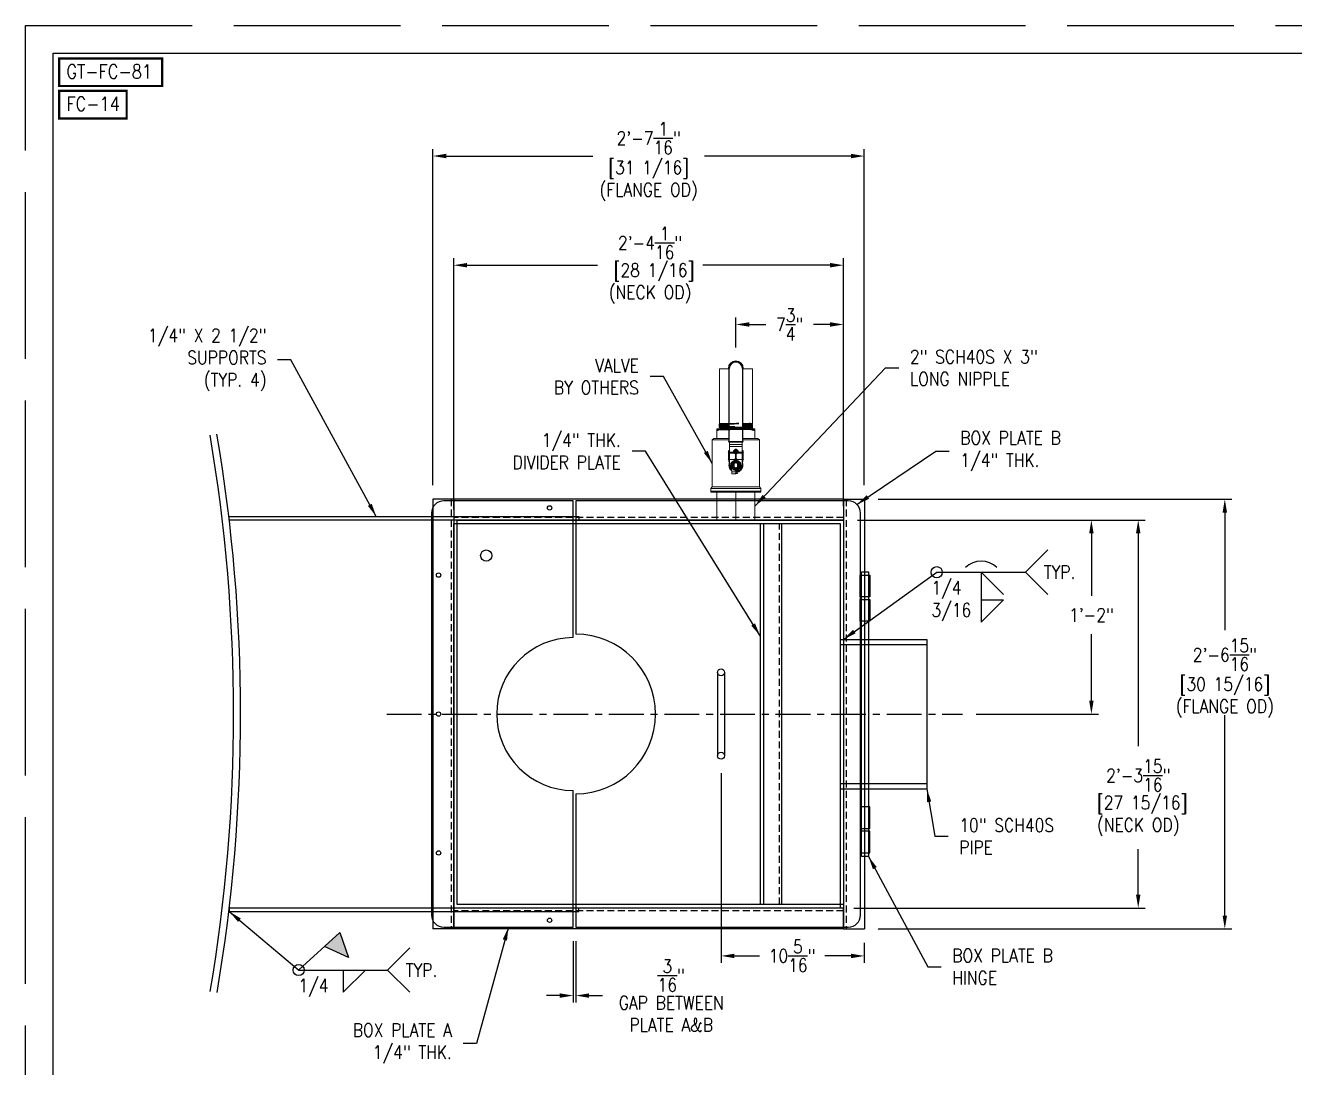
# Model space of a CAD drawing. Extents: x -36 to 1116, y 36 to 900.
# Drawn here: x -36 to 512, y 450 to 900 of the extents above; entities that cross this region are included whole.
import ezdxf
from ezdxf.enums import TextEntityAlignment as Align

# ---------------------------------------------------------------- set-up
doc = ezdxf.new("R2010")
doc.units = 0
doc.header["$LTSCALE"] = 12
doc.header["$MEASUREMENT"] = 0
doc.header["$PDMODE"] = 33
doc.header["$PDSIZE"] = -0.5
for name, pattern in [('AM_ISO02W050', [7.5, 6, -1.5]), ('CENTER', [2, 1.25, -0.25, 0.25, -0.25]), ('HIDDEN', [0.375, 0.25, -0.125])]:
    doc.linetypes.add(name, pattern=pattern)
doc.layers.get('0').update_dxf_attribs({"linetype": 'CONTINUOUS'})
doc.layers.get('Defpoints').update_dxf_attribs({"linetype": 'CONTINUOUS'})
for name, color, linetype in [('1.25x1.25x.25', 34, 'CONTINUOUS'), ('10 PIPE', 7, 'CONTINUOUS'), ('CENTER', 6, 'CENTER'), ('COVER', 3, 'CONTINUOUS'), ('DIM', 1, 'CONTINUOUS'), ('HANDLE', 2, 'CONTINUOUS'), ('HATCH', 11, 'CONTINUOUS'), ('SHELL', 40, 'CONTINUOUS'), ('TEXT', 4, 'CONTINUOUS')]:
    doc.layers.add(name, color=color, linetype=linetype)
doc.layers.add('AM_0', color=7, linetype='CONTINUOUS', lineweight=30)
doc.styles.add('ROMANS', font='ROMANS.shx', dxfattribs={"width": 0.85, "height": 5.76})
doc.styles.get("Standard").update_dxf_attribs({"font": 'sanss___.ttf'})
doc.dimstyles.get("Standard").update_dxf_attribs({"dimtxt": 0.18, "dimasz": 0.18, "dimexe": 0.18, "dimexo": 0.0625, "dimgap": 0.09, "dimtad": 0, "dimtih": 1, "dimtoh": 1, "dimdec": 4, "dimzin": 0, "dimdsep": 46, "dimtxsty": 'Standard', "dimcen": 0.09, "dimadec": 0, "dimazin": 0, "dimtfac": 1, "dimtdec": 4, "dimtofl": 0, "dimtmove": 0, "dimatfit": 3, "dimfxl": 1, "dimtolj": 1, "dimtzin": 0, "dimarcsym": 0})

# ---------------------------------------------------------------- blocks, each defined once
blk = doc.blocks.new('A$C113ee0c6')
at = {"layer": 'COVER'}
for p, q in [((0, 15.34375), (0, 5.5)), ((9.3125, 15.34375), (0, 15.34375)), ((10.1875, -14.46875), (10.1875, 14.46875)), ((0, -5.5), (0, -15.34375)), ((0, -15.34375), (9.3125, -15.34375))]:
    blk.add_line(p, q, dxfattribs=at)
for centre, radius in [((1.6875, 14.84375), 0.15625), ((9.6875, 10), 0.15625), ((9.6875, 0), 0.15625), ((9.6875, -10), 0.15625), ((6.25, -11.40625), 0.40625), ((1.6875, -14.84375), 0.15625)]:
    blk.add_circle(centre, radius, dxfattribs=at)
for centre, radius, start, end in [((9.3125, 14.46875), 0.875, 0, 90), ((0, 0), 5.5, 270, 90), ((9.3125, -14.46875), 0.875, 270, 0)]:
    blk.add_arc(centre, radius, start, end, dxfattribs=at)
blk = doc.blocks.new('A$Ca7ce4bcd')
at = {"layer": 'COVER'}
for p, q in [((0, 15.34375), (-19.625, 15.34375)), ((0, 5.75), (0, 15.34375)), ((-20.5, 14.46875), (-20.5, -14.46875)), ((0, -15.34375), (0, -5.75)), ((-19.625, -15.34375), (0, -15.34375))]:
    blk.add_line(p, q, dxfattribs=at)
for centre, radius, start, end in [((-19.625, 14.46875), 0.875, 90, 180), ((0, 0), 5.75, 90, 270), ((-19.625, -14.46875), 0.875, 180, 270)]:
    blk.add_arc(centre, radius, start, end, dxfattribs=at)
blk = doc.blocks.new('*D213')
at = {"layer": 'Defpoints', "color": 0, "transparency": 16777216}
for p in [(317.4, 796.4), (317.4, 686.33), (149.03, 684.83)]:
    blk.add_point(p, dxfattribs=at)
at = {"layer": 'DIM', "color": 0, "lineweight": -2, "transparency": 16777216}
for p, q in [((149.03, 690.83), (149.03, 799.4)), ((154.79, 796.4), (211.1, 796.4)), ((311.64, 796.4), (256.61, 796.4)), ((317.4, 692.33), (317.4, 799.4))]:
    blk.add_line(p, q, dxfattribs=at)
at = {"layer": 'DIM', "color": 0, "transparency": 16777216}
for points in [[(154.79, 797.36), (154.79, 795.44), (149.03, 796.4)], [(311.64, 797.36), (311.64, 795.44), (317.4, 796.4)]]:
    blk.add_solid(points, dxfattribs=at)
at = {"layer": 'DIM', "color": 0, "transparency": 16777216, "insert": (233.85, 796.4), "char_height": 5.76, "attachment_point": 5, "style": 'ROMANS'}
blk.add_mtext('\\A1;2\'-4{\\H1x;\\S1/16;}"\\P [28 1/16]\\P(NECK OD)', dxfattribs=at)
blk = doc.blocks.new('*D214')
at = {"layer": 'Defpoints', "color": 0, "transparency": 16777216}
for p in [(317.4, 686.33), (315.9, 518.71), (444.72, 518.71)]:
    blk.add_point(p, dxfattribs=at)
at = {"layer": 'DIM', "color": 0, "lineweight": -2, "transparency": 16777216}
for p, q in [((323.4, 686.33), (447.72, 686.33)), ((444.72, 680.57), (444.72, 588.58)), ((444.72, 524.47), (444.72, 544.15)), ((321.9, 518.71), (447.72, 518.71))]:
    blk.add_line(p, q, dxfattribs=at)
at = {"layer": 'DIM', "color": 0, "transparency": 16777216}
for points in [[(443.76, 680.57), (445.68, 680.57), (444.72, 686.33)], [(443.76, 524.47), (445.68, 524.47), (444.72, 518.71)]]:
    blk.add_solid(points, dxfattribs=at)
at = {"layer": 'DIM', "color": 0, "transparency": 16777216, "insert": (444.72, 566.36), "char_height": 5.76, "attachment_point": 5, "style": 'ROMANS'}
blk.add_mtext('\\A1;2\'-3{\\H1x;\\S15/16;}"\\P [27 15/16]\\P(NECK OD)', dxfattribs=at)
blk = doc.blocks.new('*D215')
at = {"layer": 'Defpoints', "color": 0, "transparency": 16777216}
for p in [(317.4, 686.33), (368.75, 602.52), (424.49, 602.52)]:
    blk.add_point(p, dxfattribs=at)
at = {"layer": 'DIM', "color": 0, "lineweight": -2, "transparency": 16777216}
for p, q in [((323.4, 686.33), (427.49, 686.33)), ((424.49, 680.57), (424.49, 653.51)), ((424.49, 608.28), (424.49, 637.06)), ((374.75, 602.52), (427.49, 602.52))]:
    blk.add_line(p, q, dxfattribs=at)
at = {"layer": 'DIM', "color": 0, "transparency": 16777216}
for points in [[(423.53, 680.57), (425.45, 680.57), (424.49, 686.33)], [(423.53, 608.28), (425.45, 608.28), (424.49, 602.52)]]:
    blk.add_solid(points, dxfattribs=at)
at = {"layer": 'DIM', "color": 0, "transparency": 16777216, "insert": (424.49, 645.29), "char_height": 5.76, "attachment_point": 5, "style": 'ROMANS'}
blk.add_mtext('\\A1;1\'-2"', dxfattribs=at)
blk = doc.blocks.new('*D216')
at = {"layer": 'Defpoints', "color": 0, "transparency": 16777216}
for p in [(326.4, 843.56), (140.03, 695.33), (326.4, 695.33)]:
    blk.add_point(p, dxfattribs=at)
at = {"layer": 'DIM', "color": 0, "lineweight": -2, "transparency": 16777216}
for p, q in [((140.03, 701.33), (140.03, 846.56)), ((326.4, 701.33), (326.4, 846.56)), ((145.79, 843.56), (209.06, 843.56)), ((320.64, 843.56), (257.37, 843.56))]:
    blk.add_line(p, q, dxfattribs=at)
at = {"layer": 'DIM', "color": 0, "transparency": 16777216}
for points in [[(145.79, 844.52), (145.79, 842.6), (140.03, 843.56)], [(320.64, 844.52), (320.64, 842.6), (326.4, 843.56)]]:
    blk.add_solid(points, dxfattribs=at)
at = {"layer": 'DIM', "color": 0, "transparency": 16777216, "char_height": 5.76, "attachment_point": 5, "style": 'ROMANS'}
for s, insert in [('\\A1;2\'-7{\\H1x;\\S1/16;}"', (233.22, 851.24)), ('\\A1;[31 1/16]\\P(FLANGE OD)', (233.22, 832.86))]:
    blk.add_mtext(s, dxfattribs=dict(at, insert=insert))
blk = doc.blocks.new('*D217')
at = {"layer": 'Defpoints', "color": 0, "transparency": 16777216}
for p in [(326.4, 695.33), (326.4, 509.71), (482.12, 509.71)]:
    blk.add_point(p, dxfattribs=at)
at = {"layer": 'DIM', "color": 0, "lineweight": -2, "transparency": 16777216}
for p, q in [((332.4, 695.33), (485.12, 695.33)), ((482.12, 689.57), (482.12, 638.77)), ((482.12, 515.47), (482.12, 602.02)), ((332.4, 509.71), (485.12, 509.71))]:
    blk.add_line(p, q, dxfattribs=at)
at = {"layer": 'DIM', "color": 0, "transparency": 16777216}
for points in [[(481.16, 689.57), (483.08, 689.57), (482.12, 695.33)], [(481.16, 515.47), (483.08, 515.47), (482.12, 509.71)]]:
    blk.add_solid(points, dxfattribs=at)
at = {"layer": 'DIM', "color": 0, "transparency": 16777216, "char_height": 5.76, "attachment_point": 5, "style": 'ROMANS'}
for s, insert in [('\\A1;2\'-6{\\H1x;\\S15/16;}"', (482.12, 628.08)), ('\\A1;[30 15/16]\\P(FLANGE OD)', (482.12, 609.7))]:
    blk.add_mtext(s, dxfattribs=dict(at, insert=insert))
blk = doc.blocks.new('*D222')
at = {"layer": 'Defpoints', "color": 0, "transparency": 16777216}
for p in [(270.9, 770.8), (270.9, 754.91), (317.4, 686.33)]:
    blk.add_point(p, dxfattribs=at)
at = {"layer": 'DIM', "color": 0, "lineweight": -2, "transparency": 16777216}
for p, q in [((270.9, 760.91), (270.9, 773.8)), ((317.4, 692.33), (317.4, 773.8)), ((276.66, 770.8), (283.88, 770.8)), ((311.64, 770.8), (304.43, 770.8))]:
    blk.add_line(p, q, dxfattribs=at)
at = {"layer": 'DIM', "color": 0, "transparency": 16777216}
for points in [[(276.66, 771.76), (276.66, 769.84), (270.9, 770.8)], [(311.64, 771.76), (311.64, 769.84), (317.4, 770.8)]]:
    blk.add_solid(points, dxfattribs=at)
at = {"layer": 'DIM', "color": 0, "transparency": 16777216, "insert": (294.15, 770.8), "char_height": 5.76, "attachment_point": 5, "style": 'ROMANS'}
blk.add_mtext('\\A1;7{\\H1x;\\S3/4;}"', dxfattribs=at)
blk = doc.blocks.new('*D223')
at = {"layer": 'Defpoints', "color": 0, "transparency": 16777216}
for p in [(264.53, 583.02), (326.4, 509.71), (264.53, 498.03)]:
    blk.add_point(p, dxfattribs=at)
at = {"layer": 'DIM', "color": 0, "lineweight": -2, "transparency": 16777216}
for p, q in [((264.53, 577.02), (264.53, 495.03)), ((326.4, 503.71), (326.4, 495.03)), ((270.29, 498.03), (281.06, 498.03)), ((320.64, 498.03), (309.31, 498.03))]:
    blk.add_line(p, q, dxfattribs=at)
at = {"layer": 'DIM', "color": 0, "transparency": 16777216}
for points in [[(270.29, 498.99), (270.29, 497.07), (264.53, 498.03)], [(320.64, 498.99), (320.64, 497.07), (326.4, 498.03)]]:
    blk.add_solid(points, dxfattribs=at)
at = {"layer": 'DIM', "color": 0, "transparency": 16777216, "insert": (295.18, 498.03), "char_height": 5.76, "attachment_point": 5, "style": 'ROMANS'}
blk.add_mtext('\\A1;10{\\H1x;\\S5/16;}"', dxfattribs=at)
blk = doc.blocks.new('*D261')
at = {"layer": 'Defpoints', "color": 0, "transparency": 16777216}
for p in [(200.59, 510.46), (201.72, 510.46), (200.59, 480.9)]:
    blk.add_point(p, dxfattribs=at)
at = {"layer": 'DIM', "color": 0, "lineweight": -2, "transparency": 16777216}
for p, q in [((200.59, 504.46), (200.59, 477.9)), ((201.72, 504.46), (201.72, 477.9)), ((194.83, 480.9), (189.07, 480.9)), ((207.48, 480.9), (213.24, 480.9))]:
    blk.add_line(p, q, dxfattribs=at)
at = {"layer": 'DIM', "color": 0, "transparency": 16777216}
for points in [[(194.83, 481.86), (194.83, 479.94), (200.59, 480.9)], [(207.48, 481.86), (207.48, 479.94), (201.72, 480.9)]]:
    blk.add_solid(points, dxfattribs=at)
at = {"layer": 'DIM', "color": 0, "transparency": 16777216, "insert": (242.98, 480.9), "char_height": 5.76, "attachment_point": 5, "style": 'ROMANS'}
blk.add_mtext('\\A1;{\\H1x;\\S3/16;}"\\PGAP BETWEEN\\PPLATE A&B', dxfattribs=at)
blk = doc.blocks.new('A$C0E4B500F')
at = {"layer": 'HATCH'}
blk.add_hatch(color=3, dxfattribs=at).paths.add_polyline_path([(10.5, 19.5), (0, 24), (0, 15)])
at = {"layer": 'DIM'}
for p, q in [((0, 0), (0, 24)), ((0, 24), (10.5, 19.5)), ((10.5, 19.5), (0, 15))]:
    blk.add_line(p, q, dxfattribs=at)

msp = doc.modelspace()

# ---------------------------------------------------------------- linework, layer by layer
for p, q in [((-24, 72), (-24, 888)), ((-24, 888), (1080, 888))]:
    msp.add_line(p, q)
at = {"layer": '1.25x1.25x.25'}
for p, q in [((140.02961, 695.33126), (140.02961, 509.70626)), ((149.02961, 695.33126), (140.02961, 695.33126)), ((149.02961, 695.33126), (149.02961, 509.70626)), ((317.40461, 695.33126), (149.02961, 695.33126)), ((317.40461, 695.33126), (317.40461, 509.70626)), ((317.40461, 695.33126), (326.40461, 695.33126)), ((326.40461, 695.33126), (326.40461, 509.70626)), ((317.40461, 686.33126), (149.02961, 686.33126)), ((317.40461, 518.70626), (149.02961, 518.70626)), ((149.02961, 509.70626), (149.02961, 518.70626)), ((317.40461, 509.70626), (317.40461, 518.70626)), ((149.02961, 509.70626), (140.02961, 509.70626)), ((317.40461, 509.70626), (149.02961, 509.70626)), ((317.40461, 509.70626), (326.40461, 509.70626))]:
    msp.add_line(p, q, dxfattribs=at)
at = {"layer": '1.25x1.25x.25', "linetype": 'HIDDEN'}
for p, q in [((147.90461, 695.33126), (147.90461, 509.70626)), ((318.52961, 695.33126), (318.52961, 509.70626)), ((317.40461, 687.45626), (149.02961, 687.45626)), ((317.40461, 517.58126), (149.02961, 517.58126))]:
    msp.add_line(p, q, dxfattribs=at)
at = {"layer": '10 PIPE'}
for p, q in [((315.90461, 634.76876), (353.40461, 634.76876)), ((315.90461, 632.51876), (353.40461, 632.51876)), ((353.40461, 634.76876), (353.40461, 570.26876)), ((315.90461, 572.51876), (353.40461, 572.51876)), ((315.90461, 570.26876), (353.40461, 570.26876))]:
    msp.add_line(p, q, dxfattribs=at)
at = {"layer": 'AM_0', "lineweight": 18}
for p, q in [((263.77961, 751.61726), (263.77961, 727.96646)), ((263.77961, 751.61726), (267.84461, 751.61726)), ((268.08461, 751.85426), (267.84461, 751.85426)), ((267.84461, 720.23124), (267.84461, 751.85426)), ((268.08461, 751.85426), (268.08461, 720.23124)), ((273.72461, 751.85426), (273.96461, 751.85426)), ((273.72461, 720.23124), (273.72461, 751.85426)), ((273.96461, 751.85426), (273.96461, 720.23124)), ((273.96461, 751.61726), (278.02961, 751.61726)), ((278.02961, 727.96646), (278.02961, 751.61726)), ((262.65461, 725.04739), (262.65461, 725.78426)), ((262.65461, 725.78426), (266.77961, 725.78426)), ((262.65461, 721.56826), (262.65461, 725.04739)), ((263.77961, 727.96646), (263.81381, 727.83883)), ((267.84461, 727.96646), (263.77961, 727.96646)), ((263.83344, 727.85016), (263.78341, 727.82127)), ((263.78417, 727.82023), (263.78644, 727.74709)), ((263.78792, 727.74607), (263.85398, 727.70792)), ((263.79191, 727.75098), (263.80584, 727.74769)), ((263.94428, 727.38319), (263.79942, 727.29953)), ((263.80039, 727.29917), (263.8027, 727.22512)), ((263.81665, 726.77682), (263.81891, 726.70436)), ((263.8329, 726.25492), (263.83518, 726.18166)), ((263.84867, 727.70875), (263.93702, 727.379)), ((263.85098, 726.18806), (263.86136, 726.18247)), ((264.01067, 727.10414), (264.0619, 726.91295)), ((264.15807, 726.50858), (264.15807, 726.44426)), ((264.17414, 725.98692), (264.17414, 725.92255)), ((265.08759, 726.5527), (265.43287, 726.56048)), ((266.77961, 725.78426), (267.84461, 725.78426)), ((267.84461, 727.31928), (267.0413, 727.30864)), ((267.84461, 727.84118), (267.70639, 727.83945)), ((277.12799, 727.96646), (273.96461, 727.96646)), ((274.92471, 727.92791), (273.96461, 727.91507)), ((274.25231, 727.39711), (273.96461, 727.39346)), ((274.40034, 725.83419), (273.96461, 725.82855)), ((273.96461, 725.78426), (275.02961, 725.78426)), ((279.15461, 725.78426), (275.02961, 725.78426)), ((276.71954, 727.9574), (277.09908, 727.96565)), ((277.09908, 727.96565), (277.12799, 727.96646)), ((278.02961, 727.96646), (277.12799, 727.96646)), ((277.64309, 726.18254), (277.64309, 726.24685)), ((277.68647, 726.68581), (277.71677, 726.7989)), ((277.80878, 727.14227), (277.87864, 727.40303)), ((277.85982, 727.39658), (278.01323, 727.48517)), ((278.01766, 727.56049), (277.92004, 727.61687)), ((277.93213, 727.60266), (278.02961, 727.96646)), ((277.96979, 726.96339), (277.94355, 726.95478)), ((277.96594, 725.92138), (277.96822, 725.99462)), ((277.98217, 726.44259), (277.98446, 726.51619)), ((277.99841, 726.96435), (278.00069, 727.03753)), ((278.00607, 727.48682), (278.01385, 727.48558)), ((278.01467, 727.48655), (278.01694, 727.55931)), ((279.15461, 725.78426), (279.15461, 725.04739)), ((279.15461, 721.56826), (279.15461, 725.04739)), ((261.37833, 721.56826), (260.72741, 720.91733)), ((260.72741, 720.91733), (260.72741, 700.5964)), ((267.84461, 720.91733), (260.72741, 720.91733)), ((262.65461, 721.56826), (261.37833, 721.56826)), ((267.84461, 721.56826), (262.65461, 721.56826)), ((268.08461, 720.23124), (267.84461, 720.23124)), ((268.08461, 720.23124), (273.72461, 720.23124)), ((268.08461, 719.99124), (268.08461, 720.23124)), ((273.72461, 719.99124), (268.08461, 719.99124)), ((268.20461, 719.99124), (268.20461, 718.9883)), ((268.20461, 718.9883), (273.60461, 718.9883)), ((268.20461, 718.13977), (268.20461, 718.9883)), ((273.60461, 719.99124), (273.60461, 718.9883)), ((273.60461, 718.9883), (273.60461, 718.13977)), ((273.96461, 720.23124), (273.72461, 720.23124)), ((273.72461, 719.99124), (273.72461, 720.23124)), ((279.15461, 721.56826), (273.96461, 721.56826)), ((281.08182, 720.91733), (273.96461, 720.91733)), ((280.43089, 721.56826), (279.15461, 721.56826)), ((281.08182, 720.91733), (280.43089, 721.56826)), ((281.08182, 700.5964), (281.08182, 720.91733)), ((267.72461, 716.01886), (267.72461, 715.57508)), ((267.72461, 712.79916), (267.72461, 715.57508)), ((273.60461, 718.13977), (268.20461, 718.13977)), ((268.20461, 718.13977), (268.20461, 715.57508)), ((268.20461, 715.57508), (270.30461, 715.57508)), ((270.30461, 715.23567), (268.20461, 715.23567)), ((268.20461, 715.23567), (268.20461, 712.45975)), ((271.65785, 716.35827), (270.15138, 716.35827)), ((270.30461, 715.23567), (270.30461, 715.57508)), ((270.78461, 715.23567), (270.78461, 714.89625)), ((270.78461, 712.79916), (270.78461, 714.89625)), ((270.78461, 712.79916), (271.02461, 712.79916)), ((271.02461, 714.89625), (271.02461, 715.23567)), ((271.02461, 712.79916), (271.02461, 714.89625)), ((271.50461, 715.57508), (271.50461, 715.23567)), ((271.50461, 715.57508), (273.60461, 715.57508)), ((273.60461, 715.23567), (271.50461, 715.23567)), ((273.60461, 718.13977), (273.60461, 715.57508)), ((273.60461, 712.45975), (273.60461, 715.23567)), ((274.08461, 715.57508), (274.08461, 716.01886)), ((274.08461, 715.57508), (274.08461, 712.79916)), ((267.90461, 711.53426), (267.90461, 712.53421)), ((267.90461, 711.53426), (267.96461, 711.53426)), ((267.96461, 712.50522), (267.96461, 711.53426)), ((267.96461, 711.53426), (267.96461, 711.47426)), ((267.96461, 711.53426), (268.20461, 711.53426)), ((268.20461, 711.47426), (267.96461, 711.47426)), ((268.20461, 712.45975), (268.20461, 709.97426)), ((270.30461, 712.45975), (268.20461, 712.45975)), ((268.84061, 711.16591), (269.87261, 711.76173)), ((268.84061, 709.97426), (268.84061, 711.16591)), ((268.84061, 708.7826), (268.84061, 709.97426)), ((269.87261, 708.18678), (268.84061, 708.7826)), ((269.10461, 707.96179), (269.10461, 707.09966)), ((269.87261, 711.76173), (270.90461, 712.35756)), ((270.90461, 707.59095), (269.87261, 708.18678)), ((270.15461, 711.05319), (270.15461, 710.87852)), ((270.15461, 709.06999), (270.15461, 710.87852)), ((270.15461, 709.06999), (270.15461, 708.89532)), ((271.12991, 712.58703), (270.67931, 712.58703)), ((270.90461, 712.35756), (271.93661, 711.76173)), ((271.93661, 708.18678), (270.90461, 707.59095)), ((270.90461, 707.09966), (270.90461, 707.27426)), ((270.96461, 707.21491), (270.96331, 707.27489)), ((271.45427, 706.55726), (271.58514, 707.29947)), ((273.60461, 712.45975), (271.50461, 712.45975)), ((271.65424, 707.34581), (271.51336, 706.54684)), ((271.58514, 707.29947), (271.57035, 707.35762)), ((271.65461, 710.87852), (271.65461, 711.05319)), ((271.65461, 710.87852), (271.65461, 709.06999)), ((271.65461, 708.89532), (271.65461, 709.06999)), ((271.93661, 711.76173), (272.96861, 711.16591)), ((272.96861, 708.7826), (271.93661, 708.18678)), ((272.96861, 711.16591), (272.96861, 709.97426)), ((272.96861, 709.97426), (272.96861, 708.7826)), ((273.60461, 712.45975), (273.60461, 709.97426)), ((273.60461, 711.53426), (273.84461, 711.53426)), ((273.84461, 711.47426), (273.60461, 711.47426)), ((273.84461, 711.53426), (273.84461, 712.50522)), ((273.90461, 711.53426), (273.84461, 711.53426)), ((273.84461, 711.47426), (273.84461, 711.53426)), ((273.90461, 712.53421), (273.90461, 711.53426)), ((269.10461, 707.09966), (270.90461, 707.09966)), ((269.10461, 706.34966), (269.10461, 707.09966)), ((270.90461, 706.34966), (269.10461, 706.34966)), ((270.90461, 707.09966), (270.90461, 706.34966)), ((270.90461, 706.55726), (270.96461, 706.55726)), ((270.96461, 707.21491), (270.96461, 706.55726)), ((270.96461, 706.49726), (270.96461, 706.55726)), ((270.96461, 706.55726), (271.45427, 706.55726)), ((271.45427, 706.49726), (270.96461, 706.49726)), ((271.45427, 706.55726), (271.51336, 706.54684)), ((271.45427, 706.49726), (271.45427, 706.55726)), ((260.07649, 698.77156), (260.07649, 698.38026)), ((281.73274, 698.77156), (260.07649, 698.77156)), ((281.73274, 698.38026), (260.07649, 698.38026)), ((260.72741, 700.5964), (260.08849, 699.95747)), ((260.08849, 699.95747), (260.08849, 698.77156)), ((281.72074, 699.95747), (260.08849, 699.95747)), ((281.08182, 700.5964), (260.72741, 700.5964)), ((262.65461, 686.33126), (262.65461, 698.38026)), ((270.90461, 686.33126), (270.90461, 698.38026)), ((279.15461, 686.33126), (279.15461, 698.38026)), ((281.72074, 699.95747), (281.08182, 700.5964)), ((281.72074, 698.77156), (281.72074, 699.95747)), ((281.73274, 698.38026), (281.73274, 698.77156))]:
    msp.add_line(p, q, dxfattribs=at)
at = {"layer": 'AM_0', "flags": 128}
for points in [[(264.33293, 727.78047), (263.9531, 727.76572), (263.79191, 727.75098)], [(263.80424, 727.22427), (263.97371, 727.12641), (264.02458, 727.09703)], [(263.81151, 727.30087), (263.84211, 727.83159), (264.08959, 727.84525), (264.54039, 727.85959), (265.15676, 727.87328), (265.95637, 727.88758), (266.87223, 727.90131), (267.84461, 727.3925)], [(264.07238, 726.92596), (263.97955, 726.87235), (263.81588, 726.77783)], [(263.92847, 726.71886), (263.81892, 726.7043), (263.83108, 726.7027)], [(263.82067, 726.70255), (263.99014, 726.60468), (264.15807, 726.5077)], [(263.85224, 726.25739), (263.82261, 726.78081), (263.97555, 726.79507), (264.31814, 726.80884), (264.86022, 726.82305), (265.55638, 726.83688), (266.42658, 726.85104), (267.39789, 726.86492), (267.84461, 726.34882)], [(263.82882, 726.77909), (263.89983, 727.31303), (264.20378, 727.32733), (264.6868, 727.34106), (265.36275, 727.35532), (266.17499, 727.3691), (267.14681, 727.3833), (267.84461, 726.87065)], [(264.08964, 727.24967), (263.8438, 727.23492), (263.82932, 727.22595)], [(264.15966, 726.44518), (263.99598, 726.35066), (263.83231, 726.25614)], [(263.83673, 726.18084), (264.0062, 726.08298), (264.17414, 725.98599)], [(264.17569, 725.92344), (264.01201, 725.82892), (263.84834, 725.7344)], [(264.45556, 726.21755), (264.0454, 726.2028), (263.85098, 726.18806)], [(264.79548, 726.74835), (264.25743, 726.73361), (263.92847, 726.71886)], [(264.01865, 727.10628), (264.01062, 727.10789), (264.12614, 727.12439), (264.42809, 727.14036), (264.92494, 727.15692), (265.57599, 727.17284), (266.39919, 727.18945), (267.3269, 727.20532), (267.84461, 727.21347)], [(267.84461, 726.99928), (267.57262, 726.99611), (266.60043, 726.98353), (265.77723, 726.97137), (265.07861, 726.95883), (264.5638, 726.94663), (264.21728, 726.93413), (264.06837, 726.92189), (264.07598, 726.91973)], [(265.20994, 727.27916), (264.54983, 727.26441), (264.08964, 727.24967)], [(264.19579, 725.92345), (264.25193, 725.41113), (264.51627, 725.42588), (264.98208, 725.44062), (265.63372, 725.45537), (266.45164, 725.47011), (267.40935, 725.48485), (268.4774, 725.4996), (269.62173, 725.51434), (270.80667, 725.52909), (271.99484, 725.54383), (273.1488, 725.55858), (274.23252, 725.57332), (275.21146, 725.58807), (276.05544, 725.60281), (276.73713, 725.61756), (277.23596, 725.6323), (277.53523, 725.64704), (277.62656, 725.66179), (277.50595, 725.67653), (277.17827, 725.69128), (276.65273, 725.70602), (275.94681, 725.72077), (275.08182, 725.73551), (274.08568, 725.75026), (272.98911, 725.765), (271.827, 725.77974), (270.63565, 725.79449), (269.45257, 725.80923), (268.31512, 725.82398), (267.25873, 725.83872), (266.31716, 725.85347), (265.51935, 725.86821), (264.89124, 725.88296), (264.45166, 725.8977), (264.21548, 725.91245), (264.1891, 725.92719), (264.37444, 725.94193), (264.76465, 725.95668), (265.34851, 725.97142), (266.10673, 725.98617), (267.01632, 726.00091), (268.04801, 726.01566), (269.16991, 726.0304), (270.34637, 726.04515), (271.54059, 726.05989), (272.71503, 726.07464), (273.83255, 726.08938), (274.85837, 726.10412), (275.75968, 726.11887), (276.50881, 726.13361), (277.08135, 726.14836), (277.46022, 726.1631), (277.63244, 726.17785), (277.59365, 726.19259), (277.34395, 726.20734), (276.89223, 726.22208), (276.25165, 726.23683), (275.44327, 726.25157), (274.49168, 726.26631), (273.42743, 726.28106), (272.2835, 726.2958), (271.09616, 726.31055), (269.90262, 726.32529), (268.74034, 726.34004), (267.64615, 726.35478), (266.65402, 726.36953), (265.79577, 726.38427), (265.09766, 726.39902), (264.58255, 726.41376), (264.26567, 726.4285), (264.15808, 726.44325), (264.26209, 726.45799), (264.57556, 726.47274), (265.08759, 726.48748), (265.78311, 726.50223), (266.63937, 726.51697), (267.63023, 726.53172), (267.84461, 726.01275)], [(264.19892, 725.98692), (264.25193, 725.47635), (264.51627, 725.49109), (264.98208, 725.50584), (265.63372, 725.52058), (266.45164, 725.53533), (267.40935, 725.55007), (267.84461, 726.07797)], [(265.69433, 727.80996), (264.91969, 727.79539), (264.33293, 727.78047)], [(265.86523, 726.24704), (265.06859, 726.23229), (264.45556, 726.21755)], [(266.42521, 726.77784), (265.52572, 726.7631), (264.79548, 726.74835)], [(265.10851, 725.78426), (265.65104, 726.31652), (266.50713, 726.33048), (267.51451, 726.34452), (267.84461, 725.82716)], [(267.0413, 727.30864), (266.04921, 727.2939), (265.20994, 727.27916)], [(267.70639, 727.83945), (266.63314, 727.8247), (265.69433, 727.80996)], [(267.84461, 726.27572), (266.82045, 726.26178), (265.86523, 726.24704)], [(267.84461, 726.79745), (267.46569, 726.79259), (266.42521, 726.77784)], [(267.84461, 725.73082), (267.83508, 725.73219), (266.77961, 725.78426)], [(267.84461, 727.91441), (267.93058, 727.91557), (269.04274, 727.92935), (270.24058, 727.94355), (271.21541, 727.95499), (272.2031, 727.96646)], [(273.96461, 726.94502), (274.02837, 727.46728), (275.04249, 727.48124), (275.96674, 727.49529), (276.72365, 727.50926), (277.33487, 727.5233), (277.74917, 727.53727), (277.97838, 727.55131), (277.97642, 727.03828)], [(277.78671, 727.14819), (277.79511, 727.14356), (277.62393, 727.13128), (277.25414, 727.11885), (276.79, 727.108), (276.18539, 727.09715), (275.47948, 727.08631), (274.65664, 727.07537), (273.96461, 727.06702)], [(273.96461, 726.42339), (274.27245, 726.94901), (275.2864, 726.96305), (276.14955, 726.97701), (276.88661, 726.99106), (277.43579, 727.00501), (277.81279, 727.01909), (277.98601, 727.03301), (277.97442, 726.51651)], [(275.66769, 726.8958), (274.66452, 726.88105), (273.96461, 726.87185)], [(273.96461, 726.69698), (274.2741, 726.70188), (275.2045, 726.71778), (276.03874, 726.73436), (276.70774, 726.75031), (277.22969, 726.76685), (277.56127, 726.78285), (277.71135, 726.79932), (277.70067, 726.80322)], [(277.67756, 726.68819), (277.68559, 726.68684), (277.56798, 726.67471), (277.25481, 726.6621), (276.75434, 726.6496), (276.05817, 726.63654), (275.22881, 726.62404), (274.24051, 726.61095), (273.96461, 726.60769)], [(273.96461, 725.9017), (274.53938, 726.43081), (275.49452, 726.44476), (276.34508, 726.45883), (277.01976, 726.47275), (277.53786, 726.48686), (277.85594, 726.50074), (277.98309, 726.5149), (277.96439, 725.99474)], [(275.05728, 726.36499), (273.97998, 726.35025), (273.96461, 726.35006)], [(273.96461, 726.1565), (274.85837, 726.16934), (275.75968, 726.18409), (276.50881, 726.19883), (277.08135, 726.21358), (277.46022, 726.22832), (277.63244, 726.24306), (277.62483, 726.24596)], [(275.02961, 725.78426), (274.73617, 725.78024), (273.96461, 725.72471)], [(276.22408, 727.4266), (275.30736, 727.41186), (274.25231, 727.39711)], [(276.31516, 725.86368), (275.42883, 725.84894), (274.40034, 725.83419)], [(276.71954, 727.9574), (275.90062, 727.94266), (274.92471, 727.92791)], [(276.79071, 726.39448), (276.00412, 726.37974), (275.05728, 726.36499)], [(277.19819, 726.92529), (276.5212, 726.91054), (275.66769, 726.8958)], [(277.53241, 727.45609), (276.97363, 727.44135), (276.22408, 727.4266)], [(277.55516, 725.89317), (277.03146, 725.87842), (276.31516, 725.86368)], [(277.78992, 726.42397), (277.39229, 726.40923), (276.79071, 726.39448)], [(277.94355, 726.95478), (277.67734, 726.94003), (277.19819, 726.92529)], [(278.01385, 727.48558), (277.88284, 727.47083), (277.53241, 727.45609)], [(277.94788, 725.91996), (277.86979, 725.90791), (277.55516, 725.89317)], [(277.62554, 725.72423), (277.79501, 725.8221), (277.96449, 725.91996)], [(277.64155, 726.24596), (277.81102, 726.34383), (277.98049, 726.4417)], [(277.96898, 725.99521), (277.80531, 726.08973), (277.64309, 726.18341)], [(277.98516, 726.51694), (277.82149, 726.61146), (277.67538, 726.69584)], [(277.70864, 726.79703), (277.82726, 726.86553), (277.99673, 726.9634)], [(277.96276, 726.4417), (277.97107, 726.43872), (277.78992, 726.42397)], [(278.00156, 727.03873), (277.83788, 727.13325), (277.79022, 727.16077)], [(270.90461, 715.57508), (271.17444, 715.60692), (271.41503, 715.69898), (271.6003, 715.84129), (271.71019, 716.01843), (271.73278, 716.21121), (271.66562, 716.39872), (271.516, 716.56066), (271.30013, 716.67947), (271.04139, 716.74227), (270.76784, 716.74227), (270.5091, 716.67947), (270.29323, 716.56066), (270.14361, 716.39872), (270.07645, 716.21121), (270.09904, 716.01843), (270.20893, 715.84129), (270.3942, 715.69898), (270.63479, 715.60692), (270.90461, 715.57508)], [(269.10461, 707.73397), (268.76792, 708.0095), (268.47763, 708.40192), (268.25022, 708.85107), (268.10445, 709.31964), (268.03621, 709.82178), (268.14112, 710.77566), (268.20461, 710.91459)], [(273.60461, 710.95587), (273.71795, 710.56673), (273.77476, 710.08726), (273.75231, 709.59053), (273.48573, 708.68447), (272.94427, 707.90426), (272.58095, 707.58691), (272.15611, 707.32801), (271.62161, 707.16076)]]:
    msp.add_lwpolyline(points, dxfattribs=at)
at = {"layer": 'AM_0'}
msp.add_circle((270.90461, 709.97426), 1.52829, dxfattribs=at)
for centre, radius, start, end in [((270.90461, 751.85426), 3.06, 360, 180), ((270.90461, 751.85426), 2.82, 360, 180), ((266.88213, 713.29592), 12.48875, 90.4703091, 109.7858489), ((267.27214, 657.11012), 70.81271, 89.5367981, 92.7784644), ((267.78471, 656.75379), 71.06693, 89.951703, 93.1639966), ((267.53317, 647.7523), 79.70816, 89.7761304, 92.5791946), ((272.33913, 426.98069), 299.65938, 90.8593966, 91.320615), ((270.22562, -1295.50473), 2022.07089, 90.06746632, 90.13580381), ((290.98668, -967.29765), 1693.99034, 90.69191227, 90.7827578), ((269.88447, 1029.91506), 302.03559, 270.7740218, 271.3687328), ((273.90137, 801.28319), 73.98145, 270.0489812, 273.0622942), ((274.83869, 712.80098), 12.98468, 70.5863426, 89.1574994), ((274.72109, 827.35828), 99.42096, 271.1517708, 271.3872192), ((268.08461, 720.23124), 0.24, 180, 270), ((273.72461, 720.23124), 0.24, 270, 360), ((268.14461, 715.934), 0.42849, 81.950533, 168.5782463), ((268.14461, 715.65993), 0.42849, 191.4217537, 278.049467), ((268.14461, 712.88402), 0.42849, 191.4217537, 278.049467), ((270.84332, 716.88224), 0.86556, 215.0973771, 274.0610196), ((270.36461, 715.15081), 0.42849, 11.4217537, 98.049467), ((270.36461, 714.8114), 0.42849, 11.4217537, 98.049467), ((270.36461, 712.88402), 0.42849, 261.950533, 348.5782463), ((270.96591, 716.88224), 0.86556, 265.9389804, 324.9026229), ((271.44461, 715.15081), 0.42849, 81.950533, 168.5782463), ((271.44461, 714.8114), 0.42849, 81.950533, 168.5782463), ((271.44461, 712.88402), 0.42849, 191.4217537, 278.049467), ((273.66461, 715.934), 0.42849, 11.4217537, 98.049467), ((273.66461, 715.65993), 0.42849, 261.950533, 348.5782463), ((273.66461, 712.88402), 0.42849, 261.950533, 348.5782463), ((267.96461, 711.53426), 0.06, 180, 270), ((270.90461, 709.97426), 2.7, 180, 228.1896851), ((270.90461, 709.97426), 2.064, 120, 180), ((270.90461, 709.97426), 2.064, 180, 240), ((270.90461, 709.97426), 1.314, 124.8043742, 235.1956258), ((270.90461, 709.97426), 2.064, 60, 120), ((270.90461, 709.97426), 2.064, 240, 300), ((270.90461, 709.97426), 1.314, 55.1956258, 124.8043742), ((270.90461, 709.97426), 1.17482, 50.3276003, 129.6723997), ((270.90461, 709.97426), 1.17482, 230.3276003, 309.6723997), ((270.90461, 709.97426), 1.314, 235.1956258, 304.8043742), ((270.90461, 709.97426), 2.7, 270, 0), ((270.90461, 709.97426), 2.76, 271.2456586, 284.2744859), ((270.8626, 708.45141), 1.35979, 302.0974557, 305.6037269), ((271.71333, 707.33539), 0.06, 107.0383466, 170), ((270.90461, 709.97426), 1.314, 304.8043742, 55.1956258), ((270.90461, 709.97426), 2.064, 0, 60), ((270.90461, 709.97426), 2.064, 300, 0), ((273.84461, 711.53426), 0.06, 270, 0), ((270.93461, 707.90459), 0.69033, 267.5093023, 272.4906977), ((270.96461, 706.55726), 0.06, 180, 270), ((271.45427, 706.55726), 0.06, 270, 350)]:
    msp.add_arc(centre, radius, start, end, dxfattribs=at)
at = {"layer": 'CENTER'}
msp.add_line((120.09153, 602.51876), (368.75037, 602.51876), dxfattribs=at)
at = {"layer": 'COVER'}
for p, q in [((52.0674, 687.83126), (203.02961, 687.83126)), ((52.0674, 686.33126), (52.0674, 687.83126)), ((203.02961, 686.33126), (52.0674, 686.33126)), ((150.52961, 686.33126), (317.40461, 686.33126)), ((150.52961, 520.20626), (150.52961, 686.33126)), ((203.02961, 687.83126), (203.02961, 686.33126)), ((203.02961, 687.83126), (203.02961, 686.33126)), ((317.40461, 686.33126), (317.40461, 520.20626)), ((149.02961, 684.83126), (315.90461, 684.83126)), ((149.02961, 518.70626), (149.02961, 684.83126)), ((281.40461, 684.83126), (281.40461, 520.20626)), ((282.90461, 684.83126), (282.90461, 520.20626)), ((290.76858, 520.20626), (290.76858, 684.83126)), ((315.90461, 684.83126), (315.90461, 518.70626)), ((324.63893, 653.14376), (324.63893, 662.51876)), ((324.63893, 662.51876), (328.76393, 662.51876)), ((328.76393, 662.51876), (328.76393, 653.14376)), ((328.76393, 653.14376), (324.63893, 653.14376)), ((324.63893, 642.64376), (324.63893, 652.01876)), ((324.63893, 652.01876), (328.76393, 652.01876)), ((328.76393, 652.01876), (328.76393, 642.64376)), ((328.76393, 642.64376), (324.63893, 642.64376)), ((324.63893, 562.39376), (324.63893, 553.01876)), ((328.76393, 562.39376), (324.63893, 562.39376)), ((328.76393, 553.01876), (328.76393, 562.39376)), ((324.63893, 553.01876), (328.76393, 553.01876)), ((324.63893, 551.89376), (324.63893, 542.51876)), ((328.76393, 551.89376), (324.63893, 551.89376)), ((328.76393, 542.51876), (328.76393, 551.89376)), ((324.63893, 542.51876), (328.76393, 542.51876)), ((203.02961, 518.70626), (52.0674, 518.70626)), ((52.0674, 518.70626), (52.0674, 517.20626)), ((52.0674, 517.20626), (203.02961, 517.20626)), ((315.90461, 518.70626), (149.02961, 518.70626)), ((317.40461, 520.20626), (150.52961, 520.20626)), ((203.02961, 517.20626), (203.02961, 518.70626))]:
    msp.add_line(p, q, dxfattribs=at)
at = {"layer": 'COVER', "linetype": 'HIDDEN'}
msp.add_line((289.70792, 520.20626), (289.70792, 684.83126), dxfattribs=at)
at = {"layer": 'COVER'}
msp.add_lwpolyline([(325.20143, 664.01876), (328.20143, 664.01876), (328.20143, 541.01876), (325.20143, 541.01876)], close=True, dxfattribs=at)
at = {"layer": 'Defpoints', "linetype": 'AM_ISO02W050'}
for p, q in [((-36, 36), (-36, 900)), ((-36, 900), (1116, 900))]:
    msp.add_line(p, q, dxfattribs=at)
at = {"layer": 'DIM'}
for p, q in [((396.09269, 663.78187), (405.69269, 673.38187)), ((357.69269, 663.78187), (396.09269, 663.78187)), ((376.89269, 663.78187), (376.89269, 642.18187)), ((376.89269, 663.78187), (386.49269, 654.18187)), ((396.09269, 663.78187), (405.69269, 654.18187)), ((376.89269, 651.78187), (386.49269, 651.78187)), ((376.89269, 642.18187), (386.49269, 651.78187)), ((120.4656, 491.91336), (130.0656, 501.51336)), ((82.0656, 491.91336), (120.4656, 491.91336)), ((101.2656, 482.31336), (110.8656, 491.91336)), ((101.2656, 491.91336), (101.2656, 482.31336)), ((120.4656, 491.91336), (130.0656, 482.31336))]:
    msp.add_line(p, q, dxfattribs=at)
for centre in [(357.69269, 663.78187), (82.0656, 491.91336)]:
    msp.add_circle(centre, 2.4, dxfattribs=at)
msp.add_arc((376.89269, 658.98187), 9.6, 45, 135, dxfattribs=at)
at = {"layer": 'HANDLE'}
for p, q in [((263.02961, 620.51876), (263.02961, 584.51876)), ((266.02961, 620.51876), (266.02961, 584.51876))]:
    msp.add_line(p, q, dxfattribs=at)
for centre in [(264.52961, 620.51876), (264.52961, 584.51876)]:
    msp.add_circle(centre, 1.5, dxfattribs=at)
at = {"layer": 'SHELL'}
for points in [[(43.87728, 482.68529, 0.084375269), (43.77348, 722.96296)], [(46.83508, 482.18389, 0.084375269), (46.73085, 723.46691)]]:
    msp.add_lwpolyline(points, format="xyb", dxfattribs=at)
at = {"layer": 'TEXT', "const_width": 0.96}
for points in [[(-21.35958, 885.72191), (-21.35958, 873.81515), (23.0795, 873.81515), (23.0795, 885.72191)], [(-21.35958, 871.72488), (-21.35958, 859.81812), (7.76912, 859.81812), (7.76912, 871.72488)]]:
    msp.add_lwpolyline(points, close=True, dxfattribs=at)

# ---------------------------------------------------------------- block references
at = {"rotation": 312.1477859108951}
msp.add_blockref('A$C0E4B500F', (82.0656, 491.9813), dxfattribs=at)
at = {"layer": 'COVER', "xscale": 6, "yscale": 6, "zscale": 6, "rotation": 180}
for name, p in [('A$C113ee0c6', (200.59211, 602.51876)), ('A$Ca7ce4bcd', (201.71711, 602.51876))]:
    msp.add_blockref(name, p, dxfattribs=at)

# ---------------------------------------------------------------- texts
at = {"layer": 'DIM', "style": 'ROMANS', "width": 0.85}
for p in [(410.73903, 663.78187), (135.11194, 491.91336)]:
    msp.add_text('TYP.', height=5.76, dxfattribs=at).set_placement(p, align=Align.MIDDLE_CENTER)
for s, p in [('1/4', (355.38869, 654.18187)), ('3/16', (355.38869, 644.58187)), ('1/4', (81.92785, 482.31336))]:
    msp.add_text(s, height=5.76, dxfattribs=at).set_placement(p)
at = {"layer": 'DIM', "char_height": 5.76, "style": 'ROMANS'}
for s, insert, attachment_point in [('1/4" X 2 1/2"\\PSUPPORTS\\P(TYP. 4)', (68.14032, 755.5277), 6), ('2" SCH40S X 3"\\PLONG NIPPLE', (346.08699, 752.06906), 4), ('VALVE\\PBY OTHERS', (229.01933, 748.31352), 6), ('1/4" THK.\\PDIVIDER PLATE', (221.2434, 716.04696), 6), ('BOX PLATE B\\P1/4" THK.', (367.86489, 716.05725), 4), ('10" SCH40S\\PPIPE', (367.43888, 549.72476), 4), ('BOX PLATE B \\PHINGE', (364.40776, 493.38509), 4), ('BOX PLATE A\\P1/4" THK.', (148.24553, 460.2474), 6)]:
    msp.add_mtext(s, dxfattribs=dict(at, insert=insert, attachment_point=attachment_point))
at = {"layer": 'TEXT', "char_height": 6.048, "width": 117.1626667, "attachment_point": 1, "style": 'ROMANS'}
for s, insert in [('GT-FC-81', (-18.26443, 883.09666)), ('FC-14', (-18.26443, 869.09963))]:
    msp.add_mtext(s, dxfattribs=dict(at, insert=insert))

# ---------------------------------------------------------------- dimensions: what is measured, and where the dimension line sits
at = {"layer": 'DIM'}
dim = msp.add_linear_dim(base=(326.40461, 843.55825), p1=(140.02961, 695.33126), p2=(326.40461, 695.33126), text='<>\\P(FLANGE OD)', dimstyle='Standard', override={"dimscale": 48, "dimtxt": 5.76, "dimasz": 0.12, "dimexe": 0.0625, "dimexo": 0.125, "dimgap": 0.02, "dimlfac": 0.166667, "dimzin": 3, "dimlunit": 4, "dimpost": '\\X', "dimtxsty": 'ROMANS', "dimcen": 0}, dxfattribs=at)
dim.commit()
dim.dimension.update_dxf_attribs({"geometry": '*D216', "text_midpoint": (233.21711, 843.55825)})
for base, p1, p2, text, override, picture, middle in [((317.40461, 796.40188), (149.02961, 684.83126), (317.40461, 686.33126), '<>\\P(NECK OD)', {"dimscale": 48, "dimtxt": 5.76, "dimasz": 0.12, "dimexe": 0.0625, "dimexo": 0.125, "dimgap": 0.02, "dimlfac": 0.166667, "dimzin": 3, "dimlunit": 4, "dimpost": '\\X', "dimtxsty": 'ROMANS', "dimcen": 0}, '*D213', (233.85414, 796.40188)), ((200.59211, 480.90411), (201.71711, 510.45626), (200.59211, 510.45626), '<>\\PGAP BETWEEN\\PPLATE A&B', {"dimscale": 48, "dimtxt": 5.76, "dimasz": 0.12, "dimexe": 0.0625, "dimexo": 0.125, "dimgap": 0.1, "dimlfac": 0.166667, "dimzin": 3, "dimlunit": 4, "dimpost": '\\X', "dimtxsty": 'ROMANS', "dimcen": 0}, '*D261', (242.9834, 480.90411))]:
    dim = msp.add_linear_dim(base=base, p1=p1, p2=p2, text=text, dimstyle='Standard', override=override, dxfattribs=at)
    dim.commit()
    dim.dimension.update_dxf_attribs({"geometry": picture, "text_midpoint": middle, "dimtype": 160})
dim = msp.add_linear_dim(base=(270.90461, 770.80496), p1=(317.40461, 686.33126), p2=(270.90461, 754.91426), dimstyle='Standard', override={"dimscale": 48, "dimtxt": 5.76, "dimasz": 0.12, "dimexe": 0.0625, "dimexo": 0.125, "dimgap": 0.1, "dimlfac": 0.166667, "dimzin": 3, "dimlunit": 4, "dimpost": '\\X', "dimtxsty": 'ROMANS', "dimcen": 0}, dxfattribs=at)
dim.commit()
dim.dimension.update_dxf_attribs({"geometry": '*D222', "text_midpoint": (294.15461, 770.80496)})
for base, p1, p2, text, override, picture, middle in [((482.11691, 509.70626), (326.40461, 695.33126), (326.40461, 509.70626), '<>\\P(FLANGE OD)', {"dimscale": 48, "dimtxt": 5.76, "dimasz": 0.12, "dimexe": 0.0625, "dimexo": 0.125, "dimgap": 0.02, "dimlfac": 0.166667, "dimzin": 3, "dimlunit": 4, "dimpost": '\\X', "dimtxsty": 'ROMANS', "dimcen": 0}, '*D217', (482.11691, 620.39691)), ((444.71595, 518.70626), (317.40461, 686.33126), (315.90461, 518.70626), '<>\\P(NECK OD)', {"dimscale": 48, "dimtxt": 5.76, "dimasz": 0.12, "dimexe": 0.0625, "dimexo": 0.125, "dimgap": 0.1, "dimlfac": 0.166667, "dimzin": 3, "dimlunit": 4, "dimpost": '\\X', "dimtxsty": 'ROMANS', "dimcen": 0}, '*D214', (444.71595, 566.36425))]:
    dim = msp.add_linear_dim(base=base, p1=p1, p2=p2, angle=90, text=text, dimstyle='Standard', override=override, dxfattribs=at)
    dim.commit()
    dim.dimension.update_dxf_attribs({"geometry": picture, "text_midpoint": middle, "dimtype": 160})
dim = msp.add_linear_dim(base=(424.4873945912, 602.518755188), p1=(317.4046143869, 686.331255188), p2=(368.7503701476, 602.518755188), angle=90, dimstyle='Standard', override={"dimscale": 48, "dimtxt": 5.76, "dimasz": 0.12, "dimexe": 0.0625, "dimexo": 0.125, "dimgap": 0.1, "dimlfac": 0.166667, "dimzin": 3, "dimlunit": 4, "dimpost": '\\X', "dimtxsty": 'ROMANS', "dimcen": 0}, dxfattribs=at)
dim.commit()
dim.dimension.update_dxf_attribs({"geometry": '*D215', "text_midpoint": (424.4873945912, 645.2851205024), "dimtype": 160})
dim = msp.add_linear_dim(base=(264.52961, 498.02692), p1=(326.40461, 509.70626), p2=(264.52961, 583.01876), dimstyle='Standard', override={"dimscale": 48, "dimtxt": 5.76, "dimasz": 0.12, "dimexe": 0.0625, "dimexo": 0.125, "dimgap": 0.1, "dimlfac": 0.166667, "dimzin": 3, "dimlunit": 4, "dimpost": '\\X', "dimtxsty": 'ROMANS', "dimcen": 0}, dxfattribs=at)
dim.commit()
dim.dimension.update_dxf_attribs({"geometry": '*D223', "text_midpoint": (295.18139, 498.02692), "dimtype": 160})

# ---------------------------------------------------------------- leaders
at = {"layer": 'DIM', "annotation_type": 0, "has_hookline": 1}
for points, hookline_direction, text_width in [([(115.54697, 687.83126), (78.70032, 755.5277), (72.94032, 755.5277)], 1, 57.58629), ([(279.15461, 692.35576), (335.52699, 752.06906), (341.28699, 752.06906)], 0, 62.71543), ([(260.72741, 710.75686), (239.57933, 748.31352), (233.81933, 748.31352)], 1, 40.33371), ([(281.40461, 636.31037), (231.8034, 716.04696), (226.0434, 716.04696)], 1, 51.75771), ([(323.17942, 693.04357), (357.30489, 716.05725), (363.06489, 716.05725)], 0, 48.96), ([(353.40461, 570.26876), (356.87888, 549.72476), (362.63888, 549.72476)], 0, 44.064), ([(328.20143, 541.01876), (353.84776, 493.38509), (359.60776, 493.38509)], 0, 48.96), ([(172.65461, 510.45626), (158.80553, 460.2474), (153.04553, 460.2474)], 1, 48.72686)]:
    msp.add_leader(points, dimstyle='Standard', override={"dimscale": 48, "dimtxt": 5.76, "dimasz": 0.12, "dimexe": 0.0625, "dimexo": 0.125, "dimgap": 0.1, "dimlfac": 0.166667, "dimzin": 3, "dimlunit": 4, "dimpost": '\\X', "dimtxsty": 'ROMANS', "dimcen": 0}, dxfattribs=dict(at, hookline_direction=hookline_direction, text_width=text_width))
at = {"layer": 'DIM'}
for points, override in [([(317.40461, 634.76876), (357.69269, 663.78187)], {"dimscale": 48, "dimtxt": 5.76, "dimasz": 0.12, "dimexe": 0.0625, "dimexo": 0.125, "dimgap": 0.1, "dimlfac": 0.166667, "dimzin": 3, "dimlunit": 4, "dimpost": '\\X', "dimtxsty": 'ROMANS', "dimcen": 0}), ([(52.0674, 517.20626), (82.0656, 491.91336)], {"dimscale": 48, "dimtxt": 5.76, "dimasz": 0.12, "dimexe": 0.0625, "dimexo": 0.125, "dimgap": 0.1, "dimlfac": 0.333333, "dimzin": 3, "dimlunit": 4, "dimpost": '\\X', "dimtxsty": 'ROMANS', "dimcen": 0})]:
    msp.add_leader(points, dimstyle='Standard', override=override, dxfattribs=at)

doc.saveas('drawing.dxf')
